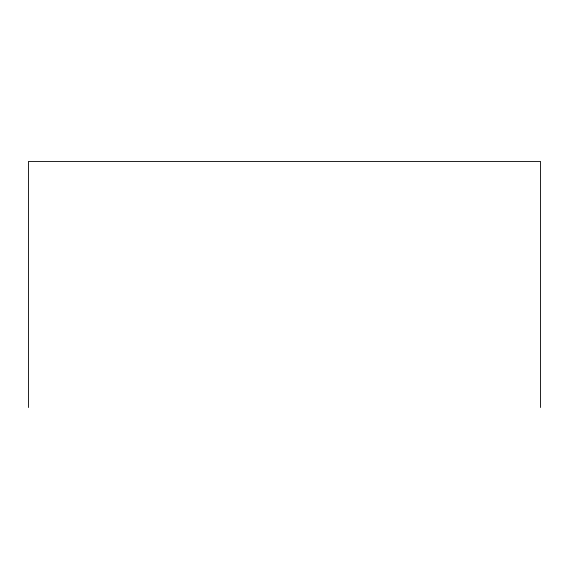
<?xml version="1.0" encoding="UTF-8"?>
<svg xmlns="http://www.w3.org/2000/svg" width="569" height="569" viewBox="0 0 569 569"><rect width="100%" height="100%" fill="white"/><g stroke="black" fill="none" stroke-linecap="round" stroke-linejoin="round"><path stroke-width="0.85" d="M540.55 407.525L540.55 161.475L28.45 161.475L28.45 407.525"/></g></svg>
